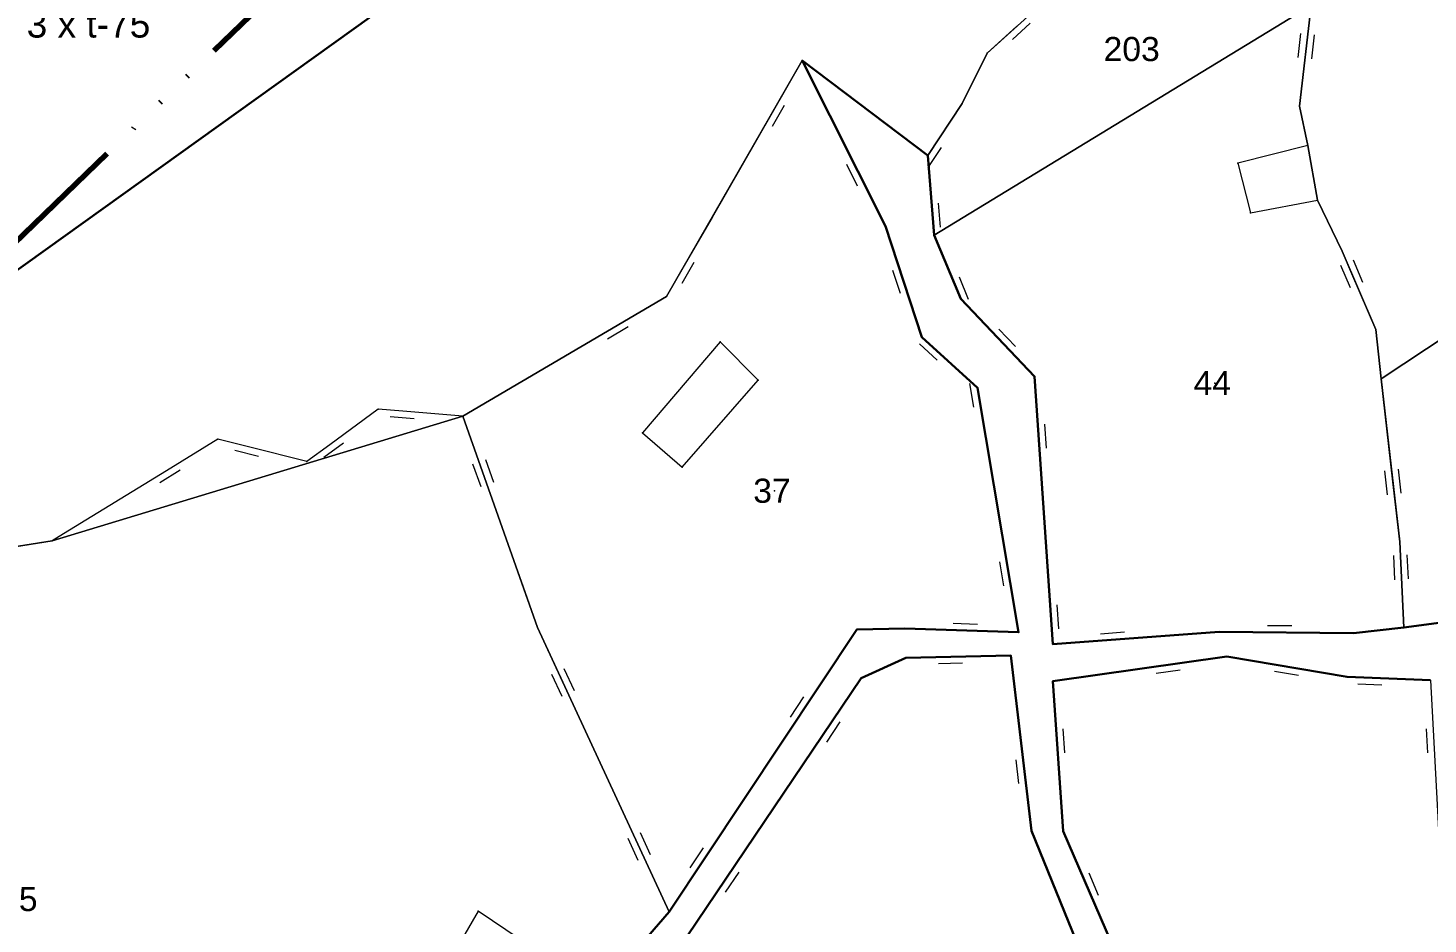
# Model space of a CAD drawing. Header units: millimetres. Extents: x 614452 to 616952, y 4151662 to 4153442.
# Drawn here: x 615077.7 to 615193.7, y 4151969.9 to 4152044.2 of the extents above; entities that cross this region are included whole.
import ezdxf
from ezdxf.xclip import XClip

# ---------------------------------------------------------------- set-up
doc = ezdxf.new("R2010")
doc.units = ezdxf.units.MM
doc.header["$XCLIPFRAME"] = 2
doc.linetypes.add('ACAD_ISO14W100', pattern=[24, 12, -3, 0, -3, 0, -3, 0, -3])
for name, color, linetype, lineweight in [('02_ADA_ALN_YENI', 7, 'Continuous', 30), ('03_PARSEL_ALN_ESKI', 18, 'Continuous', 0), ('03_PARSEL_ALN_YENI', 171, 'Continuous', 0), ('03_PARSEL_NO_ESKI', 5, 'Continuous', 0), ('03_PARSEL_SNR_YENI', 5, 'Continuous', 0), ('04_YAPI_SNR_TSCLSZ', 77, 'Continuous', 0), ('06_DETAY_SNR_KROKI', 4, 'Continuous', 0), ('07_SNRTIP_GECERLI', 30, 'Continuous', 0), ('07_SNRTIP_SABIT', 18, 'Continuous', 0), ('NOKTA_DETAY_YENI', 171, 'Continuous', 0), ('NOKTA_PARSEL_YENI', 30, 'Continuous', 0), ('NOKTA_YAPI_TSCLSIZ', 77, 'Continuous', 0), ('TRAFO_BOLGE_TUM', 254, 'ACAD_ISO14W100', 70)]:
    doc.layers.add(name, color=color, linetype=linetype, lineweight=lineweight)
doc.layers.add('Unknown_Point_Feature', color=7, linetype='Continuous')
doc.styles.get("Standard").update_dxf_attribs({"font": 'Arial'})

# ---------------------------------------------------------------- blocks, each defined once
blk = doc.blocks.new('fggg')
at = {"layer": '02_ADA_ALN_YENI', "color": 252}
for points in [[(615448.13, 4152128.73, 0), (615236.84, 4152138.84, 0), (615072.7, 4152021.18, 0), (614973.57, 4152027.26, 0), (614853.89, 4152034.8, 0), (614712.1, 4152050.73, 0)], [(615077.71, 4151931.03, 0), (615084.22, 4151933.99, 0), (615097.43, 4151942.68, 0), (615102.47, 4151946.96, 0), (615112.88, 4151955.4, 0), (615121.99, 4151960.7, 0), (615130.84, 4151970.93, 0), (615146.38, 4151994.32, 0), (615150.35, 4151994.41, 0), (615159.79, 4151994.09, 0), (615156.38, 4152014.35, 0), (615151.78, 4152018.55, 0), (615148.75, 4152027.73, 0), (615141.86, 4152041.47, 0), (615152.26, 4152033.59, 0), (615152.78, 4152027.01, 0), (615155, 4152021.73, 0), (615161.11, 4152015.29, 0), (615162.61, 4151993.11, 0), (615176.41, 4151994.14, 0), (615187.54, 4151994.02, 0), (615191.71, 4151994.48, 0), (615206.22, 4151996.42, 0)], [(615195.3, 4151916.33, 0), (615189.13, 4151929.39, 0), (615183.98, 4151937.42, 0), (615171.51, 4151959.01, 0), (615163.49, 4151977.6, 0), (615162.61, 4151990.04, 0), (615177.05, 4151992.08, 0), (615187, 4151990.39, 0), (615193.9, 4151990.12, 0)], [(615068.14, 4151926.03, 0), (615077.83, 4151929.11, 0), (615084.84, 4151931.93, 0), (615098.22, 4151940.61, 0), (615104.16, 4151943.62, 0), (615114.14, 4151952.99, 0), (615123.59, 4151958.55, 0), (615132.33, 4151968.9, 0), (615146.75, 4151990.29, 0), (615150.45, 4151991.98, 0), (615159.13, 4151992.18, 0), (615160.84, 4151977.64, 0), (615168.36, 4151959.17, 0), (615180.3, 4151938.7, 0), (615187.29, 4151927.87, 0), (615191.02, 4151919.76, 0), (615193.74, 4151913.85, 0), (615201.05, 4151902.08, 0), (615213.08, 4151884.27, 0), (615175.25, 4151861.18, 0), (615152.82, 4151841.86, 0)]]:
    blk.add_polyline3d(points, dxfattribs=at)
at = {"layer": '03_PARSEL_ALN_ESKI', "color": 252}
for p in [(615169.45, 4152042.42), (615176.03, 4152014.74), (615139.55, 4152005.82)]:
    blk.add_point(p, dxfattribs=at)
at = {"layer": '03_PARSEL_ALN_YENI', "color": 252}
blk.add_polyline3d([(615163.33, 4152047.67, 0), (615157.19, 4152042.08, 0), (615155.12, 4152037.91, 0), (615152.26, 4152033.59, 0), (615141.86, 4152041.47, 0), (615130.61, 4152021.91, 0), (615113.75, 4152012, 0), (615079.72, 4152001.67, 0), (615066.86, 4151999.62, 0), (615047.6, 4151996.24, 0), (615016.86, 4151988.58, 0), (615011.99, 4151989.16, 0), (615012.81, 4151992.6, 0), (615017.65, 4152006.49, 0), (615019.53, 4152014.98, 0), (614996.05, 4152021.96, 0), (614973.57, 4152027.26, 0), (615072.7, 4152021.18, 0), (615236.84, 4152138.84, 0)], dxfattribs=at)
for points in [[(615210.14, 4152075.11, 0), (615215.47, 4152059.01, 0), (615223.37, 4152037.3, 0), (615189.83, 4152015.1, 0), (615189.37, 4152019.19, 0), (615186.6, 4152025.67, 0), (615184.54, 4152029.9, 0), (615183.76, 4152034.43, 0), (615183.06, 4152037.69, 0), (615184.01, 4152046.02, 0), (615180.87, 4152059.85, 0), (615189.44, 4152065.69, 0), (615199.66, 4152070.04, 0), (615210.14, 4152075.11, 0)], [(615184.01, 4152046.02, 0), (615152.78, 4152027.01, 0), (615152.26, 4152033.59, 0), (615155.12, 4152037.91, 0), (615157.19, 4152042.08, 0), (615163.33, 4152047.67, 0), (615169.68, 4152052.81, 0), (615180.87, 4152059.85, 0), (615184.01, 4152046.02, 0)], [(615183.76, 4152034.43, 0), (615184.54, 4152029.9, 0), (615186.6, 4152025.67, 0), (615189.37, 4152019.19, 0), (615189.83, 4152015.1, 0), (615191.37, 4152001.58, 0), (615191.71, 4151994.48, 0), (615187.54, 4151994.02, 0), (615176.41, 4151994.14, 0), (615162.61, 4151993.11, 0), (615161.11, 4152015.29, 0), (615155, 4152021.73, 0), (615152.78, 4152027.01, 0), (615184.01, 4152046.02, 0), (615183.06, 4152037.69, 0), (615183.76, 4152034.43, 0)], [(615159.79, 4151994.09, 0), (615150.35, 4151994.41, 0), (615146.38, 4151994.32, 0), (615130.84, 4151970.93, 0), (615119.92, 4151994.49, 0), (615113.75, 4152012, 0), (615130.61, 4152021.91, 0), (615141.86, 4152041.47, 0), (615148.75, 4152027.73, 0), (615151.78, 4152018.55, 0), (615156.38, 4152014.35, 0), (615159.79, 4151994.09, 0)], [(615225.99, 4152029.69, 0), (615232, 4152017.82, 0), (615235.67, 4152011.37, 0), (615226.66, 4152006.1, 0), (615209.69, 4151996.22, 0), (615206.22, 4151996.42, 0), (615191.71, 4151994.48, 0), (615191.37, 4152001.58, 0), (615189.83, 4152015.1, 0), (615223.37, 4152037.3, 0), (615225.99, 4152029.69, 0)], [(615119.92, 4151994.49, 0), (615130.84, 4151970.93, 0), (615121.99, 4151960.7, 0), (615112.88, 4151955.4, 0), (615102.47, 4151946.96, 0), (615097.43, 4151942.68, 0), (615084.22, 4151933.99, 0), (615077.71, 4151931.03, 0), (615067.33, 4151927.83, 0), (615049.7, 4151929.65, 0), (615052.23, 4151960.2, 0), (615037.54, 4151967.15, 0), (615024.95, 4151970.29, 0), (615013.5, 4151975.81, 0), (615016.86, 4151988.58, 0), (615047.6, 4151996.24, 0), (615066.86, 4151999.62, 0), (615079.72, 4152001.67, 0), (615113.75, 4152012, 0), (615119.92, 4151994.49, 0)], [(615168.36, 4151959.17, 0), (615180.3, 4151938.7, 0), (615187.29, 4151927.87, 0), (615191.02, 4151919.76, 0), (615156.2, 4151900.37, 0), (615155.16, 4151902.63, 0), (615145.99, 4151922.34, 0), (615156.9, 4151928, 0), (615155.83, 4151929.04, 0), (615146.98, 4151943.93, 0), (615137.17, 4151961.85, 0), (615132.33, 4151968.9, 0), (615146.75, 4151990.29, 0), (615150.45, 4151991.98, 0), (615159.13, 4151992.18, 0), (615160.84, 4151977.64, 0), (615168.36, 4151959.17, 0)], [(615194.63, 4151976.7, 0), (615205.15, 4151960.2, 0), (615221, 4151934.6, 0), (615222.07, 4151932.88, 0), (615225.88, 4151925.76, 0), (615195.3, 4151916.33, 0), (615189.13, 4151929.39, 0), (615183.98, 4151937.42, 0), (615171.51, 4151959.01, 0), (615163.49, 4151977.6, 0), (615162.61, 4151990.04, 0), (615177.05, 4151992.08, 0), (615187, 4151990.39, 0), (615193.9, 4151990.12, 0), (615194.63, 4151976.7, 0)]]:
    blk.add_polyline3d(points, close=True, dxfattribs=at)
at = {"layer": '03_PARSEL_SNR_YENI', "color": 252}
for p, q in [((615183.63, 4152042.66, 0.95), (615184.01, 4152046.02, 0.95)), ((615159.64, 4152044.31, 0.95), (615157.19, 4152042.08, 0.95)), ((615160.75, 4152044.56, 0.95), (615159.27, 4152043.22, 0.95)), ((615182.95, 4152041.73, 0.95), (615183.18, 4152043.72, 0.95)), ((615184.07, 4152041.6, 0.95), (615184.3, 4152043.59, 0.95)), ((615157.19, 4152042.08, 0.95), (615155.12, 4152037.91, 0.95)), ((615183.06, 4152037.69, 0.95), (615183.63, 4152042.66, 0.95)), ((615141.86, 4152041.47, 0.95), (615139.37, 4152037.14, 0.95)), ((615142.03, 4152041.15, 0.95), (615141.86, 4152041.47, 0.95)), ((615146.51, 4152032.2, 0.95), (615142.03, 4152041.15, 0.95)), ((615139.37, 4152037.14, 0.95), (615134.39, 4152028.47, 0.95)), ((615140.36, 4152037.73, 0.95), (615139.36, 4152035.99, 0.95)), ((615155.12, 4152037.91, 0.95), (615152.35, 4152033.74, 0.95)), ((615183.76, 4152034.43, 0.95), (615183.06, 4152037.69, 0.95)), ((615152.35, 4152033.74, 0.95), (615152.26, 4152033.59, 0.95)), ((615152.26, 4152033.59, 0.95), (615152.65, 4152028.61, 0.95)), ((615153.38, 4152034.26, 0.95), (615152.27, 4152032.6, 0.95)), ((615146.45, 4152031.06, 0.95), (615145.56, 4152032.85, 0.95)), ((615148.75, 4152027.73, 0.95), (615146.51, 4152032.2, 0.95)), ((615153.13, 4152029.65, 0.95), (615153.29, 4152027.66, 0.95)), ((615186.6, 4152025.67, 0.95), (615184.54, 4152029.9, 0.95)), ((615134.39, 4152028.47, 0.95), (615131.89, 4152024.14, 0.95)), ((615150.21, 4152023.3, 0.95), (615148.75, 4152027.73, 0.95)), ((615152.65, 4152028.61, 0.95), (615152.78, 4152027.01, 0.95)), ((615152.78, 4152027.01, 0.95), (615154.72, 4152022.4, 0.95)), ((615187.4, 4152023.78, 0.95), (615186.6, 4152025.67, 0.95)), ((615131.89, 4152024.14, 0.95), (615130.61, 4152021.91, 0.95)), ((615132.88, 4152024.72, 0.95), (615131.88, 4152022.99, 0.95)), ((615187.28, 4152022.64, 0.95), (615186.49, 4152024.48, 0.95)), ((615188.31, 4152023.08, 0.95), (615187.53, 4152024.92, 0.95)), ((615149.99, 4152022.17, 0.95), (615149.36, 4152024.07, 0.95)), ((615151.78, 4152018.55, 0.95), (615150.21, 4152023.3, 0.95)), ((615154.85, 4152023.54, 0.95), (615155.62, 4152021.69, 0.95)), ((615189.37, 4152019.19, 0.95), (615187.4, 4152023.78, 0.95)), ((615130.61, 4152021.91, 0.95), (615126.3, 4152019.38, 0.95)), ((615154.72, 4152022.4, 0.95), (615155, 4152021.73, 0.95)), ((615155, 4152021.73, 0.95), (615158.44, 4152018.1, 0.95)), ((615126.3, 4152019.38, 0.95), (615117.68, 4152014.31, 0.95)), ((615127.45, 4152019.4, 0.95), (615125.73, 4152018.39, 0.95)), ((615152.69, 4152017.72, 0.95), (615151.78, 4152018.55, 0.95)), ((615158.16, 4152019.21, 0.95), (615159.54, 4152017.77, 0.95)), ((615189.83, 4152015.1, 0.95), (615189.37, 4152019.19, 0.95)), ((615153.05, 4152016.63, 0.95), (615151.57, 4152017.98, 0.95)), ((615156.38, 4152014.35, 0.95), (615152.69, 4152017.72, 0.95)), ((615158.44, 4152018.1, 0.95), (615161.11, 4152015.29, 0.95)), ((615161.11, 4152015.29, 0.95), (615161.45, 4152010.31, 0.95)), ((615190.8, 4152006.55, 0.95), (615189.83, 4152015.1, 0.95)), ((615117.68, 4152014.31, 0.95), (615113.75, 4152012, 0.95)), ((615156.08, 4152012.74, 0.95), (615155.75, 4152014.71, 0.95)), ((615156.47, 4152013.82, 0.95), (615156.38, 4152014.35, 0.95)), ((615157.3, 4152008.89, 0.95), (615156.47, 4152013.82, 0.95)), ((615113.75, 4152012, 0.95), (615115.41, 4152007.29, 0.95)), ((615161.45, 4152010.31, 0.95), (615162.12, 4152000.33, 0.95)), ((615161.94, 4152011.34, 0.95), (615162.08, 4152009.35, 0.95)), ((615114.55, 4152008.05, 0.95), (615115.22, 4152006.16, 0.95)), ((615115.61, 4152008.42, 0.95), (615116.28, 4152006.53, 0.95)), ((615158.96, 4151999.02, 0.95), (615157.3, 4152008.89, 0.95)), ((615115.41, 4152007.29, 0.95), (615118.74, 4151997.86, 0.95)), ((615190.36, 4152005.49, 0.95), (615190.13, 4152007.48, 0.95)), ((615191.48, 4152005.62, 0.95), (615191.25, 4152007.61, 0.95)), ((615191.37, 4152001.58, 0.95), (615190.8, 4152006.55, 0.95)), ((615079.72, 4152001.67, 0.95), (615074.78, 4152000.88, 0.95)), ((615191.47, 4151999.48, 0.95), (615191.37, 4152001.58, 0.95)), ((615158.57, 4151997.94, 0.95), (615158.24, 4151999.92, 0.95)), ((615162.12, 4152000.33, 0.95), (615162.46, 4151995.34, 0.95)), ((615190.95, 4151998.45, 0.95), (615190.86, 4152000.45, 0.95)), ((615192.08, 4151998.51, 0.95), (615191.98, 4152000.5, 0.95)), ((615159.79, 4151994.09, 0.95), (615158.96, 4151999.02, 0.95)), ((615191.71, 4151994.48, 0.95), (615191.47, 4151999.48, 0.95)), ((615118.74, 4151997.86, 0.95), (615119.92, 4151994.49, 0.95)), ((615162.95, 4151996.38, 0.95), (615163.09, 4151994.38, 0.95)), ((615162.46, 4151995.34, 0.95), (615162.61, 4151993.11, 0.95)), ((615191.71, 4151994.48, 0.95), (615196.66, 4151995.14, 0.95)), ((615119.92, 4151994.49, 0.95), (615122.02, 4151989.95, 0.95)), ((615141.91, 4151987.59, 0.95), (615146.38, 4151994.32, 0.95)), ((615146.38, 4151994.32, 0.95), (615150.35, 4151994.41, 0.95)), ((615150.35, 4151994.41, 0.95), (615155.35, 4151994.24, 0.95)), ((615154.37, 4151994.84, 0.95), (615156.37, 4151994.77, 0.95)), ((615155.35, 4151994.24, 0.95), (615159.79, 4151994.09, 0.95)), ((615166.56, 4151993.97, 0.95), (615168.55, 4151994.12, 0.95)), ((615167.6, 4151993.48, 0.95), (615176.41, 4151994.14, 0.95)), ((615176.41, 4151994.14, 0.95), (615181.41, 4151994.09, 0.95)), ((615180.41, 4151994.66, 0.95), (615182.41, 4151994.64, 0.95)), ((615181.41, 4151994.09, 0.95), (615187.54, 4151994.02, 0.95)), ((615187.54, 4151994.02, 0.95), (615191.71, 4151994.48, 0.95)), ((615162.61, 4151993.11, 0.95), (615167.6, 4151993.48, 0.95)), ((615150.45, 4151991.98, 0.95), (615146.75, 4151990.29, 0.95)), ((615154.13, 4151992.07, 0.95), (615150.45, 4151991.98, 0.95)), ((615159.13, 4151992.18, 0.95), (615154.13, 4151992.07, 0.95)), ((615160.26, 4151982.61, 0.95), (615159.13, 4151992.18, 0.95)), ((615177.05, 4151992.08, 0.95), (615172.1, 4151991.38, 0.95)), ((615182.07, 4151991.23, 0.95), (615177.05, 4151992.08, 0.95)), ((615121.09, 4151990.63, 0.95), (615121.93, 4151988.81, 0.95)), ((615122.11, 4151991.1, 0.95), (615122.95, 4151989.28, 0.95)), ((615155.15, 4151991.53, 0.95), (615153.15, 4151991.48, 0.95)), ((615172.1, 4151991.38, 0.95), (615162.61, 4151990.04, 0.95)), ((615173.17, 4151990.96, 0.95), (615171.19, 4151990.68, 0.95)), ((615182.97, 4151990.5, 0.95), (615180.99, 4151990.84, 0.95)), ((615187, 4151990.39, 0.95), (615182.07, 4151991.23, 0.95)), ((615122.02, 4151989.95, 0.95), (615126.23, 4151980.88, 0.95)), ((615146.75, 4151990.29, 0.95), (615143.95, 4151986.15, 0.95)), ((615162.61, 4151990.04, 0.95), (615162.96, 4151985.05, 0.95)), ((615188.9, 4151990.31, 0.95), (615187, 4151990.39, 0.95)), ((615189.88, 4151989.71, 0.95), (615187.88, 4151989.79, 0.95)), ((615193.9, 4151990.12, 0.95), (615188.9, 4151990.31, 0.95)), ((615140.88, 4151987.07, 0.95), (615141.99, 4151988.74, 0.95)), ((615139.14, 4151983.43, 0.95), (615141.91, 4151987.59, 0.95)), ((615143.95, 4151986.15, 0.95), (615138.37, 4151977.86, 0.95)), ((615144.98, 4151986.66, 0.95), (615143.86, 4151985, 0.95)), ((615163.45, 4151986.09, 0.95), (615163.59, 4151984.09, 0.95)), ((615193.55, 4151986.09, 0.95), (615193.66, 4151984.09, 0.95)), ((615162.96, 4151985.05, 0.95), (615163.49, 4151977.6, 0.95)), ((615159.81, 4151981.55, 0.95), (615159.58, 4151983.53, 0.95)), ((615133.6, 4151975.1, 0.95), (615139.14, 4151983.43, 0.95)), ((615160.84, 4151977.64, 0.95), (615160.26, 4151982.61, 0.95)), ((615126.23, 4151980.88, 0.95), (615128.33, 4151976.35, 0.95)), ((615138.37, 4151977.86, 0.95), (615135.57, 4151973.71, 0.95)), ((615127.4, 4151977.02, 0.95), (615128.24, 4151975.2, 0.95)), ((615128.42, 4151977.49, 0.95), (615129.26, 4151975.67, 0.95)), ((615162.7, 4151973.07, 0.95), (615160.84, 4151977.64, 0.95)), ((615163.49, 4151977.6, 0.95), (615165.47, 4151973.01, 0.95)), ((615128.33, 4151976.35, 0.95), (615130.84, 4151970.93, 0.95)), ((615132.58, 4151974.58, 0.95), (615133.69, 4151976.24, 0.95)), ((615130.84, 4151970.93, 0.95), (615133.6, 4151975.1, 0.95)), ((615135.57, 4151973.71, 0.95), (615132.33, 4151968.9, 0.95)), ((615136.6, 4151974.22, 0.95), (615135.48, 4151972.57, 0.95)), ((615165.59, 4151974.15, 0.95), (615166.38, 4151972.31, 0.95)), ((615166.48, 4151963.81, 0.95), (615162.7, 4151973.07, 0.95)), ((615165.47, 4151973.01, 0.95), (615169.43, 4151963.83, 0.95)), ((615125.26, 4151964.48, 0.95), (615130.84, 4151970.93, 0.95))]:
    blk.add_line(p, q, dxfattribs=at)
for p in [(615157.19, 4152042.08, 620.84), (615157.19, 4152042.08, 620.84), (615141.86, 4152041.47, 622.6), (615141.86, 4152041.47, 622.6), (615155.12, 4152037.91, 619.15), (615155.12, 4152037.91, 619.15), (615183.06, 4152037.69, 618.9), (615183.06, 4152037.69, 618.9), (615183.76, 4152034.43, 618), (615184.54, 4152029.9, 617.56), (615148.75, 4152027.73, 618.17), (615148.75, 4152027.73, 618.17), (615152.78, 4152027.01, 618.25), (615152.78, 4152027.01, 618.25), (615186.6, 4152025.67, 617.36), (615186.6, 4152025.67, 617.36), (615130.61, 4152021.91, 622.34), (615130.61, 4152021.91, 622.34), (615155, 4152021.73, 617.14), (615155, 4152021.73, 617.14), (615151.78, 4152018.55, 617.33), (615151.78, 4152018.55, 617.33), (615189.37, 4152019.19, 616.19), (615189.37, 4152019.19, 616.19), (615161.11, 4152015.29, 616.19), (615161.11, 4152015.29, 616.19), (615156.38, 4152014.35, 616.86), (615156.38, 4152014.35, 616.86), (615113.75, 4152012, 624.97), (615113.75, 4152012, 624.97), (615079.72, 4152001.67, 630.25), (615191.37, 4152001.58, 614.71), (615191.37, 4152001.58, 614.71), (615119.92, 4151994.49, 621.77), (615119.92, 4151994.49, 621.77), (615146.38, 4151994.32, 614.52), (615146.38, 4151994.32, 614.52), (615150.35, 4151994.41, 612.97), (615150.35, 4151994.41, 612.97), (615159.79, 4151994.09, 615.43), (615159.79, 4151994.09, 615.43), (615176.41, 4151994.14, 613.93), (615176.41, 4151994.14, 613.93), (615187.54, 4151994.02, 613.39), (615187.54, 4151994.02, 613.39), (615191.71, 4151994.48, 615.28), (615191.71, 4151994.48, 615.28), (615191.71, 4151994.48, 615.28), (615162.61, 4151993.11, 613.86), (615162.61, 4151993.11, 613.86), (615150.45, 4151991.98, 613.03), (615150.45, 4151991.98, 613.03), (615159.13, 4151992.18, 609.84), (615159.13, 4151992.18, 609.84), (615177.05, 4151992.08, 613.53), (615177.05, 4151992.08, 613.53), (615146.75, 4151990.29, 612.77), (615146.75, 4151990.29, 612.77), (615162.61, 4151990.04, 616.21), (615162.61, 4151990.04, 616.21), (615187, 4151990.39, 613.59), (615187, 4151990.39, 613.59), (615160.84, 4151977.64, 612.72), (615160.84, 4151977.64, 612.72), (615163.49, 4151977.6, 613), (615163.49, 4151977.6, 613), (615130.84, 4151970.93, 612.73), (615130.84, 4151970.93, 612.73), (615130.84, 4151970.93, 612.73)]:
    blk.add_point(p, dxfattribs=at)
at = {"layer": '04_YAPI_SNR_TSCLSZ', "color": 252}
for p, q in [((615183.76, 4152034.43, 618), (615177.96, 4152032.95, 617.93)), ((615184.54, 4152029.9, 617.56), (615183.76, 4152034.43, 618)), ((615177.96, 4152032.95, 617.93), (615178.99, 4152028.84, 616.83)), ((615178.99, 4152028.84, 616.83), (615184.54, 4152029.9, 617.56)), ((615135.07, 4152018.15, 619.45), (615128.63, 4152010.63, 621.11)), ((615138.22, 4152014.98, 618.76), (615135.07, 4152018.15, 619.45)), ((615131.9, 4152007.76, 619.86), (615138.22, 4152014.98, 618.76)), ((615128.63, 4152010.63, 621.11), (615131.9, 4152007.76, 619.86)), ((615115.02, 4151970.99, 617.72), (615112.33, 4151966.37, 618.09)), ((615118.5, 4151968.64, 615.53), (615115.02, 4151970.99, 617.72))]:
    blk.add_line(p, q, dxfattribs=at)
at = {"layer": '06_DETAY_SNR_KROKI', "color": 252}
for p, q in [((615106.73, 4152012.59, 0.95), (615102.71, 4152009.63, 0.95)), ((615108.77, 4152012.42, 0.95), (615106.73, 4152012.59, 0.95)), ((615109.72, 4152011.78, 0.95), (615107.73, 4152011.94, 0.95)), ((615113.75, 4152012, 0.95), (615108.77, 4152012.42, 0.95)), ((615093.45, 4152010.09, 0.95), (615089.19, 4152007.48, 0.95)), ((615095.97, 4152009.46, 0.95), (615093.45, 4152010.09, 0.95)), ((615096.81, 4152008.67, 0.95), (615094.86, 4152009.16, 0.95)), ((615100.82, 4152008.25, 0.95), (615095.97, 4152009.46, 0.95)), ((615102.71, 4152009.63, 0.95), (615100.82, 4152008.25, 0.95)), ((615103.84, 4152009.77, 0.95), (615102.23, 4152008.58, 0.95)), ((615089.19, 4152007.48, 0.95), (615080.66, 4152002.25, 0.95)), ((615090.33, 4152007.52, 0.95), (615088.63, 4152006.47, 0.95)), ((615080.66, 4152002.25, 0.95), (615079.72, 4152001.67, 0.95))]:
    blk.add_line(p, q, dxfattribs=at)
for p in [(615106.73, 4152012.59, 626.59), (615106.73, 4152012.59, 626.59), (615113.75, 4152012, 624.97), (615093.45, 4152010.09, 629.9), (615093.45, 4152010.09, 629.9), (615100.82, 4152008.25, 628.76), (615100.82, 4152008.25, 628.76), (615079.72, 4152001.67, 630.25)]:
    blk.add_point(p, dxfattribs=at)
at = {"layer": '07_SNRTIP_GECERLI', "color": 252}
blk.add_line((615152.26, 4152033.59), (615141.86, 4152041.47, 622.6), dxfattribs=at)
for points in [[(614973.57, 4152027.26, 0), (615072.7, 4152021.18, 0), (615236.84, 4152138.84, 0), (615448.13, 4152128.73, 0), (615529.18, 4152178.55, 0)], [(615152.78, 4152027.01, 618.25), (615184.01, 4152046.02, 620.02)], [(615189.83, 4152015.1, 0), (615223.37, 4152037.3, 617.76)], [(615079.72, 4152001.67, 630.25), (615113.75, 4152012, 624.97)]]:
    blk.add_polyline3d(points, dxfattribs=at)
at = {"layer": '07_SNRTIP_SABIT', "color": 252}
for points in [[(615155.12, 4152037.91, 619.15), (615157.19, 4152042.08, 620.84), (615163.33, 4152047.67, 623.34), (615169.68, 4152052.81, 622.2), (615180.87, 4152059.85, 622.55)], [(615184.01, 4152046.02, 620.02), (615183.06, 4152037.69, 618.9), (615183.76, 4152034.43, 618), (615184.54, 4152029.9, 617.56), (615186.6, 4152025.67, 617.36), (615189.37, 4152019.19, 616.19), (615189.83, 4152015.1, 616.19)], [(615113.75, 4152012, 624.97), (615130.61, 4152021.91, 622.34), (615141.86, 4152041.47, 622.6)], [(615141.86, 4152041.47, 622.6), (615148.75, 4152027.73, 618.17), (615151.78, 4152018.55, 617.33), (615156.38, 4152014.35, 616.86), (615159.79, 4151994.09, 615.43)], [(615152.78, 4152027.01, 618.25), (615152.26, 4152033.59, 0), (615155.12, 4152037.91, 619.15)], [(615162.61, 4151993.11, 613.86), (615161.11, 4152015.29, 616.19), (615155, 4152021.73, 617.14), (615152.78, 4152027.01, 618.25)], [(615191.71, 4151994.48, 615.28), (615191.37, 4152001.58, 614.71), (615189.83, 4152015.1, 614.71)], [(615113.75, 4152012, 624.97), (615119.92, 4151994.49, 621.77), (615130.84, 4151970.93, 612.73)], [(615191.71, 4151994.48, 615.28), (615206.22, 4151996.42, 613.99), (615209.69, 4151996.22, 614.26), (615226.66, 4152006.1, 615.18), (615235.67, 4152011.37, 614.85)], [(615016.86, 4151988.58, 623.97), (615047.6, 4151996.24, 627.45), (615066.86, 4151999.62, 630.03), (615079.72, 4152001.67, 630.25)], [(615130.84, 4151970.93, 612.73), (615146.38, 4151994.32, 614.52), (615150.35, 4151994.41, 612.97), (615159.79, 4151994.09, 615.43)], [(615162.61, 4151993.11, 613.86), (615176.41, 4151994.14, 613.93), (615187.54, 4151994.02, 613.39), (615191.71, 4151994.48, 615.28)], [(615132.33, 4151968.9, 612.29), (615146.75, 4151990.29, 612.77), (615150.45, 4151991.98, 613.03), (615159.13, 4151992.18, 609.84)], [(615159.13, 4151992.18, 609.84), (615160.84, 4151977.64, 612.72), (615168.36, 4151959.17, 611.8), (615180.3, 4151938.7, 609.88), (615187.29, 4151927.87, 609.13), (615191.02, 4151919.76, 609.13)], [(615162.61, 4151990.04, 616.21), (615177.05, 4151992.08, 613.53), (615187, 4151990.39, 613.59), (615193.9, 4151990.12, 613.05)], [(615162.61, 4151990.04, 616.21), (615163.49, 4151977.6, 613), (615171.51, 4151959.01, 611.92), (615183.98, 4151937.42, 609.7), (615189.13, 4151929.39, 609.05), (615195.3, 4151916.33, 608.9)], [(615049.7, 4151929.65, 613.28), (615067.33, 4151927.83, 612.37), (615077.71, 4151931.03, 612.42), (615084.22, 4151933.99, 613.44), (615097.43, 4151942.68, 613.79), (615102.47, 4151946.96, 612.7), (615112.88, 4151955.4, 613.46), (615121.99, 4151960.7, 613.17), (615130.84, 4151970.93, 612.73)]]:
    blk.add_polyline3d(points, dxfattribs=at)
at = {"layer": 'NOKTA_DETAY_YENI', "color": 252}
for p in [(615106.73, 4152012.59, 626.59), (615093.45, 4152010.09, 629.9), (615100.82, 4152008.25, 628.76)]:
    blk.add_point(p, dxfattribs=at)
at = {"layer": 'NOKTA_PARSEL_YENI', "color": 252}
for p in [(615157.19, 4152042.08, 620.84), (615141.86, 4152041.47, 622.6), (615155.12, 4152037.91, 619.15), (615183.06, 4152037.69, 618.9), (615152.26, 4152033.59), (615183.76, 4152034.43, 618), (615184.54, 4152029.9, 617.56), (615148.75, 4152027.73, 618.17), (615152.78, 4152027.01, 618.25), (615186.6, 4152025.67, 617.36), (615130.61, 4152021.91, 622.34), (615155, 4152021.73, 617.14), (615151.78, 4152018.55, 617.33), (615189.37, 4152019.19, 616.19), (615161.11, 4152015.29, 616.19), (615189.83, 4152015.1), (615156.38, 4152014.35, 616.86), (615113.75, 4152012, 624.97), (615079.72, 4152001.67, 630.25), (615191.37, 4152001.58, 614.71), (615119.92, 4151994.49, 621.77), (615146.38, 4151994.32, 614.52), (615150.35, 4151994.41, 612.97), (615159.79, 4151994.09, 615.43), (615176.41, 4151994.14, 613.93), (615187.54, 4151994.02, 613.39), (615191.71, 4151994.48, 615.28), (615162.61, 4151993.11, 613.86), (615150.45, 4151991.98, 613.03), (615159.13, 4151992.18, 609.84), (615177.05, 4151992.08, 613.53), (615146.75, 4151990.29, 612.77), (615162.61, 4151990.04, 616.21), (615187, 4151990.39, 613.59), (615160.84, 4151977.64, 612.72), (615163.49, 4151977.6, 613), (615130.84, 4151970.93, 612.73)]:
    blk.add_point(p, dxfattribs=at)
at = {"layer": 'NOKTA_YAPI_TSCLSIZ', "color": 252}
for p in [(615177.96, 4152032.95, 617.93), (615178.99, 4152028.84, 616.83), (615135.07, 4152018.15, 619.45), (615138.22, 4152014.98, 618.76), (615128.63, 4152010.63, 621.11), (615131.9, 4152007.76, 619.86), (615115.02, 4151970.99, 617.72)]:
    blk.add_point(p, dxfattribs=at)
at = {"layer": '03_PARSEL_NO_ESKI', "color": 252}
for s, p in [('203', (615166.82, 4152041.42)), ('44', (615174.28, 4152013.74)), ('37', (615137.8, 4152004.82)), ('35', (615075.4, 4151970.99))]:
    blk.add_text(s, height=2, dxfattribs=at).set_placement(p)

msp = doc.modelspace()

# ---------------------------------------------------------------- linework, layer by layer
at = {"layer": 'TRAFO_BOLGE_TUM', "flags": 128}
msp.add_lwpolyline([(614497.91, 4152078.83), (614497.9, 4152078.84), (614512.94, 4152088.89), (614513.27, 4152089.1), (614514.22, 4152089.54), (614514.95, 4152089.74), (614514.94, 4152089.75), (614684.87, 4152128.33), (614685.16, 4152128.38), (614686.08, 4152128.47), (614686.08, 4152128.47), (615170.73, 4152138.6), (615170.86, 4152138.6), (615171.9, 4152138.51), (615172.91, 4152138.24), (615173.86, 4152137.8), (615174.71, 4152137.2), (615175.45, 4152136.46), (615176.05, 4152135.6), (615176.5, 4152134.65), (615176.77, 4152133.64), (615176.86, 4152132.6), (615176.77, 4152131.56), (615176.5, 4152130.55), (615176.05, 4152129.6), (615175.52, 4152128.84), (615175.52, 4152128.83), (615150.57, 4152097.95), (615150.5, 4152097.87), (615150.06, 4152097.43), (615150.08, 4152097.41), (615069.87, 4152019.81), (615069.56, 4152019.52), (615068.78, 4152018.98), (615068.78, 4152018.97), (614483.59, 4151668.59), (614483.51, 4151668.54), (614482.56, 4151668.1), (614481.55, 4151667.83), (614480.51, 4151667.74), (614479.47, 4151667.83), (614478.46, 4151668.1), (614477.51, 4151668.54), (614476.65, 4151669.14), (614475.91, 4151669.88), (614475.31, 4151670.74), (614474.87, 4151671.69), (614474.6, 4151672.7), (614474.51, 4151673.74), (614474.54, 4151674.05), (614474.52, 4151674.05), (614495.24, 4152074.16), (614495.32, 4152074.9), (614495.59, 4152075.91), (614496.03, 4152076.85), (614496.63, 4152077.71), (614497.37, 4152078.45), (614497.91, 4152078.83), (614497.91, 4152078.83)], dxfattribs=at)

# ---------------------------------------------------------------- block references
ref = msp.add_blockref('fggg', (0, 0))
XClip(ref).set_block_clipping_path([(615240.7433106549, 4153442.5), (615240.7433106545, 4152542.5), (614452.5, 4152542.5), (614452.5, 4151662.5), (616764.340303037, 4151662.5), (616764.340303037, 4152542.5), (616327.5, 4152542.5), (616327.5, 4153442.5)])

# ---------------------------------------------------------------- texts
at = {"layer": 'Unknown_Point_Feature', "color": 0}
msp.add_text('3 x t-75', height=2.2, dxfattribs=at).set_placement((615077.6, 4152043.37))

doc.saveas('drawing.dxf')
